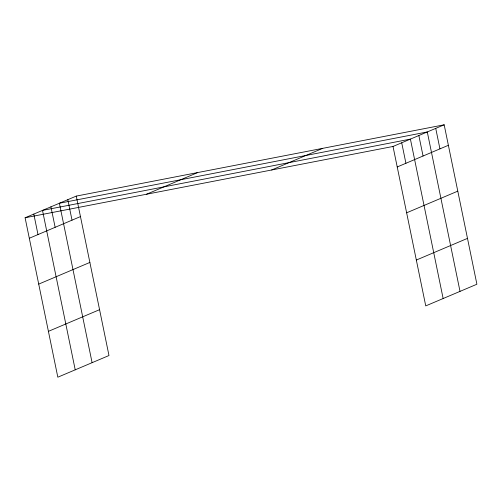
<?xml version="1.0" encoding="UTF-8"?>
<svg xmlns="http://www.w3.org/2000/svg" width="502" height="502" viewBox="0 0 502 502"><rect width="100%" height="100%" fill="white"/><g stroke="black" fill="none" stroke-linecap="round" stroke-linejoin="round"><path stroke-width="0.75" d="M76.254 196.1L108.984 355.529L57.824 377.197L25.1 217.768L76.254 196.1L444.176 124.803L476.9 284.232L425.746 305.9L393.016 146.471L444.176 124.803M29.304 238.255L80.464 216.588M146.515 194.236L197.669 172.569M271.607 169.996L322.761 148.328M38.717 284.107L89.871 262.439M397.226 166.959L448.38 145.291M48.418 331.345L99.572 309.678M406.639 212.81L457.793 191.143M416.334 260.049L467.487 238.381M25.1 217.768L393.016 146.471M435.73 128.374L439.94 148.868M460.02 291.386L427.29 131.951L59.374 203.247L92.098 362.682M418.85 135.527L423.054 156.015M443.14 298.533L410.41 139.104L42.494 210.401L75.218 369.83M401.713 142.788L405.917 163.275M67.814 199.67L72.018 220.165M50.934 206.824L55.138 227.312M33.797 214.084L38.001 234.572"/></g></svg>
